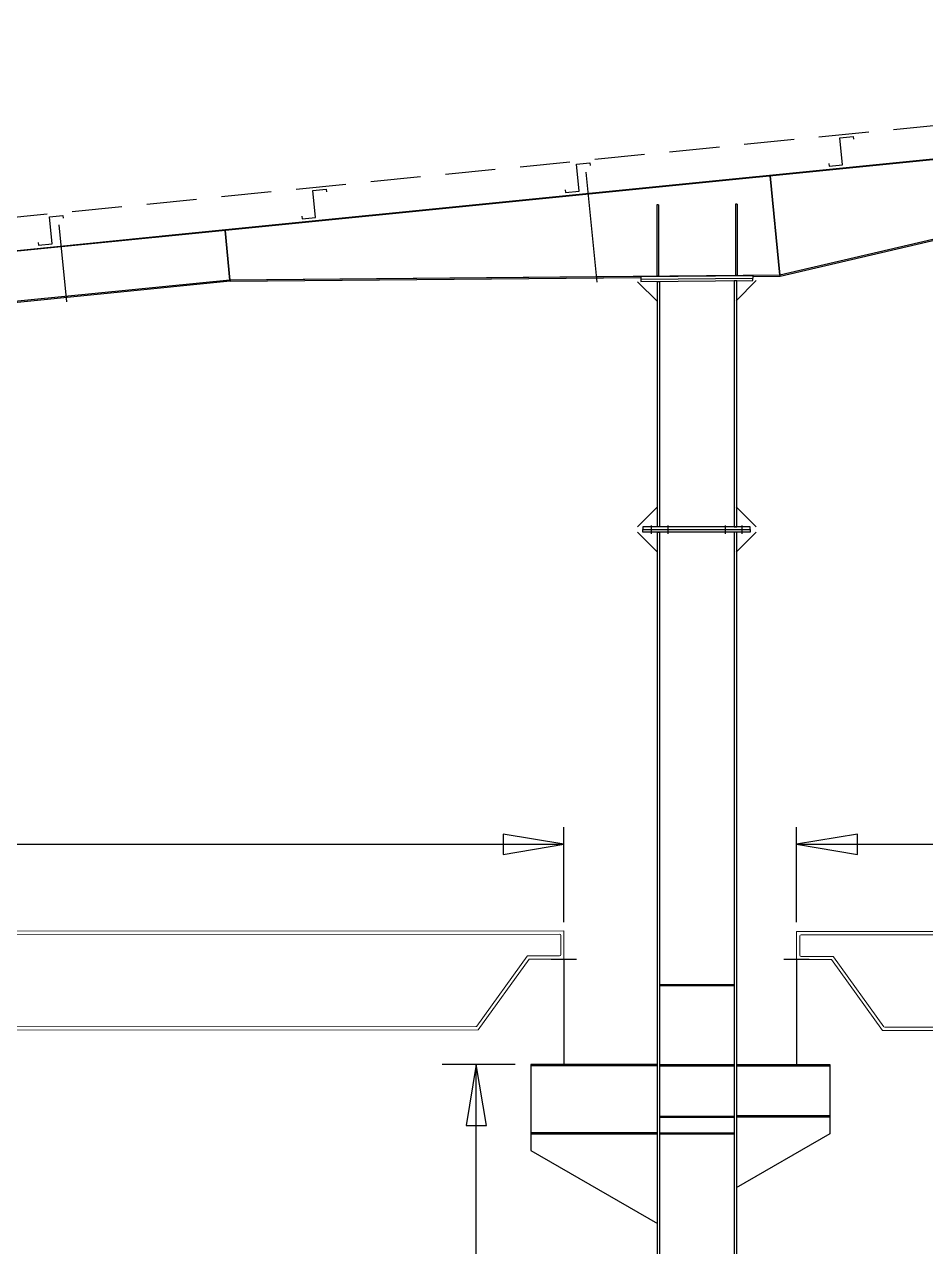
# Model space of a CAD drawing. Header units: millimetres. Extents: x 68421 to 1479662, y -51504 to 144751.
# Drawn here: x 1163321 to 1168744, y 66169 to 73527 of the extents above; entities that cross this region are included whole.
import ezdxf

# ---------------------------------------------------------------- set-up
doc = ezdxf.new("R2010")
doc.units = ezdxf.units.MM
doc.header["$LTSCALE"] = 0.35
doc.header["$MEASUREMENT"] = 0
doc.linetypes.add('CONTIN', pattern=[0, 0, 0])
doc.linetypes.add('DASHED', pattern=[1290.855, 860.57, -430.285])
doc.layers.get('0').update_dxf_attribs({"linetype": 'CONTIN'})
for name, color, linetype in [('1', 7, 'CONTIN'), ('10', 10, 'CONTIN'), ('12', 6, 'CONTIN'), ('2', 6, 'CONTIN'), ('5', 5, 'DASHED')]:
    doc.layers.add(name, color=color, linetype=linetype)

# ---------------------------------------------------------------- blocks, each defined once
blk = doc.blocks.new('WSECTN')
for p, q in [((-76.2, 25.4), (76.2, 25.4)), ((0, 0), (0, 25.4)), ((-76.2, 0), (76.2, 0))]:
    blk.add_line(p, q)
blk = doc.blocks.new('ARROWF')
for p, q in [((0, 0), (-366.2, 61)), ((-366.2, 61), (-366.2, -61)), ((-366.2, -61), (0, 0))]:
    blk.add_line(p, q)
blk = doc.blocks.new('ZCOL')
for p, q in [((10.16, 0), (0, 0)), ((0, 0), (0, -25.4)), ((10.16, -2.54), (10.16, 0)), ((-10.16, -25.4), (-10.16, -22.86)), ((0, -25.4), (-10.16, -25.4))]:
    blk.add_line(p, q)
blk = doc.blocks.new('FGD')
at = {"lineweight": 0}
for p, q in [((1119001.2, 91678.1), (1131701.2, 91681.7)), ((1119001.2, 91678.1), (1119001.2, 91509)), ((1131701.2, 91681.7), (1131701.2, 91512.5)), ((1119021.1, 91651.6), (1119021.1, 91535.5)), ((1119027.8, 91658.2), (1131674.7, 91661.8)), ((1131681.3, 91655.1), (1131681.3, 91539.1)), ((1119027.8, 91528.9), (1119218.2, 91528.9)), ((1119223.5, 91526.1), (1119525.8, 91105.1)), ((1131478.9, 91529.7), (1131176.7, 91108.6)), ((1131674.7, 91532.4), (1131484.3, 91532.4)), ((1119001.2, 91509), (1119211.3, 91509)), ((1119211.3, 91509), (1119517.6, 91082.4)), ((1131491.1, 91512.5), (1131184.9, 91085.9)), ((1131701.2, 91512.5), (1131491.1, 91512.5)), ((1119517.6, 91082.4), (1131184.9, 91085.9)), ((1119531.2, 91102.3), (1131171.3, 91105.8))]:
    blk.add_line(p, q, dxfattribs=at)
for centre, start, end in [((1119027.8, 91651.6), 90, 180), ((1131674.7, 91655.1), 0, 90), ((1119027.8, 91535.5), 180, 270), ((1119218.2, 91522.3), 35.6722, 90), ((1131484.3, 91525.8), 90, 144.3278), ((1131674.7, 91539.1), 270, 0), ((1131171.3, 91112.5), 270, 324.3278)]:
    blk.add_arc(centre, 6.64, start, end, dxfattribs=at)

msp = doc.modelspace()

# ---------------------------------------------------------------- linework, layer by layer
at = {"layer": '1'}
for p, q in [((1164229.07769, 72261.6259), (1174851.73589, 73323.8916)), ((1174852.23389, 73318.9179), (1164229.57469, 72256.6513)), ((1170498.31009, 72883.5244), (1167808.52489, 72614.5449)), ((1166698.71529, 72637.8017), (1166765.02389, 71974.7158)), ((1170523.18509, 72634.7646), (1167868.22709, 72017.5224)), ((1170522.81009, 72634.6777), (1167868.22709, 72017.5224)), ((1167869.58549, 72011.6787), (1170524.16749, 72628.8339)), ((1167808.52489, 72614.5449), (1164528.08639, 72286.5019)), ((1167868.22709, 72017.5224), (1167808.52489, 72614.5449)), ((1167808.52489, 72614.5449), (1167868.22709, 72017.5224)), ((1167126.23589, 72441.0556), (1167126.23589, 72011.0546)), ((1167136.23589, 72441.0556), (1167126.23589, 72441.0556)), ((1167126.23589, 72441.0556), (1167126.23589, 72011.0546)), ((1167136.23589, 72441.0556), (1167126.23589, 72441.0556)), ((1167126.23589, 72441.0556), (1167126.23589, 72011.0546)), ((1167136.23589, 72441.0556), (1167126.23589, 72441.0556)), ((1167126.23589, 72441.0556), (1167126.23589, 72011.0546)), ((1167136.23589, 72441.0556), (1167126.23589, 72441.0556)), ((1167126.23589, 72441.0556), (1167126.23589, 72011.0546)), ((1167136.23589, 72441.0556), (1167126.23589, 72441.0556)), ((1167126.23589, 72441.0556), (1167126.23589, 72011.0546)), ((1167136.23589, 72441.0556), (1167126.23589, 72441.0556)), ((1167126.23589, 72441.0556), (1167126.23589, 72011.0546)), ((1167136.23589, 72441.0556), (1167126.23589, 72441.0556)), ((1167126.23589, 72441.0556), (1167126.23589, 72011.0546)), ((1167136.23589, 72441.0556), (1167126.23589, 72441.0556)), ((1167126.23589, 72441.0556), (1167126.23589, 72011.0546)), ((1167136.23589, 72441.0556), (1167126.23589, 72441.0556)), ((1167136.23589, 72441.0556), (1167136.23589, 72011.0546)), ((1167136.23589, 72441.0556), (1167136.23589, 72011.0546)), ((1167136.23589, 72441.0556), (1167136.23589, 72011.0546)), ((1167136.23589, 72441.0556), (1167136.23589, 72011.0546)), ((1167136.23589, 72441.0556), (1167136.23589, 72011.0546)), ((1167136.23589, 72441.0556), (1167136.23589, 72011.0546)), ((1167136.23589, 72441.0556), (1167136.23589, 72011.0546)), ((1167136.23589, 72441.0556), (1167136.23589, 72011.0546)), ((1167136.23589, 72441.0556), (1167136.23589, 72011.0546)), ((1167600.23389, 72445.0693), (1167600.23389, 72015.0683)), ((1167610.23389, 72445.0693), (1167600.23389, 72445.0693)), ((1167600.23389, 72445.0693), (1167600.23389, 72015.0683)), ((1167610.23389, 72445.0693), (1167600.23389, 72445.0693)), ((1167600.23389, 72445.0693), (1167600.23389, 72015.0683)), ((1167610.23389, 72445.0693), (1167600.23389, 72445.0693)), ((1167600.23389, 72445.0693), (1167600.23389, 72015.0683)), ((1167610.23389, 72445.0693), (1167600.23389, 72445.0693)), ((1167600.23389, 72445.0693), (1167600.23389, 72015.0683)), ((1167610.23389, 72445.0693), (1167600.23389, 72445.0693)), ((1167600.23389, 72445.0693), (1167600.23389, 72015.0683)), ((1167610.23389, 72445.0693), (1167600.23389, 72445.0693)), ((1167600.23389, 72445.0693), (1167600.23389, 72015.0683)), ((1167610.23389, 72445.0693), (1167600.23389, 72445.0693)), ((1167600.23389, 72445.0693), (1167600.23389, 72015.0683)), ((1167610.23389, 72445.0693), (1167600.23389, 72445.0693)), ((1167600.23389, 72445.0693), (1167600.23389, 72015.0683)), ((1167610.23389, 72445.0693), (1167600.23389, 72445.0693)), ((1167610.23389, 72445.0693), (1167610.23389, 72015.0683)), ((1167610.23389, 72445.0693), (1167610.23389, 72015.0683)), ((1167610.23389, 72445.0693), (1167610.23389, 72015.0683)), ((1167610.23389, 72445.0693), (1167610.23389, 72015.0683)), ((1167610.23389, 72445.0693), (1167610.23389, 72015.0683)), ((1167610.23389, 72445.0693), (1167610.23389, 72015.0683)), ((1167610.23389, 72445.0693), (1167610.23389, 72015.0683)), ((1167610.23389, 72445.0693), (1167610.23389, 72015.0683)), ((1167610.23389, 72445.0693), (1167610.23389, 72015.0683)), ((1161534.51709, 71992.1689), (1164229.07769, 72261.6259)), ((1164528.08639, 72286.5019), (1161535.01416, 71987.1953)), ((1164229.57469, 72256.6513), (1161535.01416, 71987.1953)), ((1163527.03369, 72320.6328), (1163573.46929, 71856.2793)), ((1164229.57469, 72256.6513), (1164229.07769, 72261.6259)), ((1164229.57469, 72256.6513), (1164229.07769, 72261.6259)), ((1164557.93699, 71987.9902), (1164528.08639, 72286.5019)), ((1164528.08639, 72286.5019), (1164557.93699, 71987.9902)), ((1164557.93699, 71987.9902), (1161564.86573, 71688.6836)), ((1164557.71139, 71987.9677), (1161564.86573, 71688.6836)), ((1161565.36182, 71683.708), (1164558.20949, 71982.9931)), ((1164557.71139, 71987.9677), (1164558.20949, 71982.9931)), ((1167868.22709, 72017.5224), (1164557.93699, 71987.9902)), ((1164557.93699, 71987.9902), (1164557.93699, 71987.9902)), ((1167030.95359, 72010.0537), (1164558.20949, 71987.9931)), ((1164558.20949, 71987.9931), (1164558.26219, 71981.9931)), ((1164558.26219, 71981.9931), (1167031.00829, 72004.0527)), ((1167131.23589, 71858.9453), (1167011.23589, 71977.8759)), ((1167011.23589, 71977.8759), (1167011.23589, 71977.8759)), ((1167131.23589, 71858.9453), (1167011.23589, 71977.8759)), ((1167011.23589, 71977.8759), (1167011.23589, 71977.8759)), ((1167131.23589, 71858.9453), (1167011.23589, 71977.8759)), ((1167011.23589, 71977.8759), (1167011.23589, 71977.8759)), ((1167131.23589, 71858.9453), (1167011.23589, 71977.8759)), ((1167011.23589, 71977.8759), (1167011.23589, 71977.8759)), ((1167131.23589, 71858.9453), (1167011.23589, 71977.8759)), ((1167011.23589, 71977.8759), (1167011.23589, 71977.8759)), ((1167131.23589, 71858.9453), (1167011.23589, 71977.8759)), ((1167011.23589, 71977.8759), (1167011.23589, 71977.8759)), ((1167131.23589, 71858.9453), (1167011.23589, 71977.8759)), ((1167011.23589, 71977.8759), (1167011.23589, 71977.8759)), ((1167131.23589, 71858.9453), (1167011.23589, 71977.8759)), ((1167011.23589, 71977.8759), (1167011.23589, 71977.8759)), ((1167131.23589, 71858.9453), (1167011.23589, 71977.8759)), ((1167011.23589, 71977.8759), (1167011.23589, 71977.8759)), ((1167030.95359, 72010.0537), (1167704.94389, 72016.0664)), ((1167030.95359, 72010.0537), (1167031.00829, 72004.0527)), ((1167030.95359, 72010.0537), (1167031.09819, 71994.0546)), ((1167031.09819, 71994.0546), (1167705.08639, 72000.0673)), ((1167031.09819, 71994.0537), (1167031.24069, 71978.0546)), ((1167031.24069, 71978.0546), (1167705.22899, 71984.0664)), ((1167136.23589, 72011.0546), (1167126.23589, 72011.0546)), ((1167136.23589, 72011.0546), (1167126.23589, 72011.0546)), ((1167136.23589, 72011.0546), (1167126.23589, 72011.0546)), ((1167136.23589, 72011.0546), (1167126.23589, 72011.0546)), ((1167136.23589, 72011.0546), (1167126.23589, 72011.0546)), ((1167136.23589, 72011.0546), (1167126.23589, 72011.0546)), ((1167136.23589, 72011.0546), (1167126.23589, 72011.0546)), ((1167136.23589, 72011.0546), (1167126.23589, 72011.0546)), ((1167136.23589, 72011.0546), (1167126.23589, 72011.0546)), ((1167131.23589, 70501.7402), (1167131.23589, 71978.9472)), ((1167131.23589, 71978.9472), (1167143.23389, 71978.9472)), ((1167143.23389, 71978.9472), (1167143.23389, 70501.7402)), ((1167593.23589, 71983.0683), (1167593.23589, 70501.7402)), ((1167609.23589, 71983.0683), (1167593.23589, 71983.0683)), ((1167610.23389, 72015.0683), (1167600.23389, 72015.0683)), ((1167610.23389, 72015.0683), (1167600.23389, 72015.0683)), ((1167610.23389, 72015.0683), (1167600.23389, 72015.0683)), ((1167610.23389, 72015.0683), (1167600.23389, 72015.0683)), ((1167610.23389, 72015.0683), (1167600.23389, 72015.0683)), ((1167610.23389, 72015.0683), (1167600.23389, 72015.0683)), ((1167610.23389, 72015.0683), (1167600.23389, 72015.0683)), ((1167610.23389, 72015.0683), (1167600.23389, 72015.0683)), ((1167610.23389, 72015.0683), (1167600.23389, 72015.0683)), ((1167605.23389, 71863.1757), (1167725.23389, 71984.247)), ((1167605.23389, 71863.1757), (1167725.23389, 71984.247)), ((1167605.23389, 71863.1757), (1167725.23389, 71984.247)), ((1167605.23389, 71863.1757), (1167725.23389, 71984.247)), ((1167605.23389, 71863.1757), (1167725.23389, 71984.247)), ((1167605.23389, 71863.1757), (1167725.23389, 71984.247)), ((1167605.23389, 71863.1757), (1167725.23389, 71984.247)), ((1167605.23389, 71863.1757), (1167725.23389, 71984.247)), ((1167605.23389, 71863.1757), (1167725.23389, 71984.247)), ((1167609.23589, 70501.7402), (1167609.23589, 71983.0683)), ((1167868.22709, 72017.5224), (1167704.94389, 72016.0664)), ((1167704.94389, 72016.0664), (1167704.99849, 72010.0664)), ((1167704.94389, 72016.0664), (1167705.08639, 72000.0673)), ((1167704.99849, 72010.0664), (1167868.28179, 72011.5234)), ((1167705.22899, 71984.0664), (1167705.08639, 72000.0654)), ((1167725.23389, 71984.247), (1167725.23389, 71984.2461)), ((1167725.23389, 71984.247), (1167725.23389, 71984.2461)), ((1167725.23389, 71984.247), (1167725.23389, 71984.2461)), ((1167725.23389, 71984.247), (1167725.23389, 71984.2461)), ((1167725.23389, 71984.247), (1167725.23389, 71984.2461)), ((1167725.23389, 71984.247), (1167725.23389, 71984.2461)), ((1167725.23389, 71984.247), (1167725.23389, 71984.2461)), ((1167725.23389, 71984.247), (1167725.23389, 71984.2461)), ((1167725.23389, 71984.247), (1167725.23389, 71984.2461)), ((1167868.22709, 72017.5224), (1167868.22709, 72017.5224)), ((1167868.22709, 72017.5224), (1167869.58549, 72011.6787)), ((1167868.22709, 72017.5224), (1167868.28179, 72011.5234)), ((1167131.23589, 70621.7402), (1167011.23589, 70501.7402)), ((1167131.23589, 70621.7402), (1167011.23589, 70501.7402)), ((1167131.23589, 70621.7402), (1167011.23589, 70501.7402)), ((1167131.23589, 70621.7402), (1167011.23589, 70501.7402)), ((1167131.23589, 70621.7402), (1167011.23589, 70501.7402)), ((1167131.23589, 70621.7402), (1167011.23589, 70501.7402)), ((1167131.23589, 70621.7402), (1167011.23589, 70501.7402)), ((1167131.23589, 70621.7402), (1167011.23589, 70501.7402)), ((1167131.23589, 70621.7402), (1167011.23589, 70501.7402)), ((1167605.23389, 70621.7402), (1167725.23389, 70501.7402)), ((1167605.23389, 70621.7402), (1167725.23389, 70501.7402)), ((1167605.23389, 70621.7402), (1167725.23389, 70501.7402)), ((1167605.23389, 70621.7402), (1167725.23389, 70501.7402)), ((1167605.23389, 70621.7402), (1167725.23389, 70501.7402)), ((1167605.23389, 70621.7402), (1167725.23389, 70501.7402)), ((1167605.23389, 70621.7402), (1167725.23389, 70501.7402)), ((1167605.23389, 70621.7402), (1167725.23389, 70501.7402)), ((1167605.23389, 70621.7402), (1167725.23389, 70501.7402)), ((1167011.23589, 70501.7402), (1167011.23589, 70501.7402)), ((1167011.23589, 70501.7402), (1167011.23589, 70501.7402)), ((1167011.23589, 70501.7402), (1167011.23589, 70501.7402)), ((1167011.23589, 70501.7402), (1167011.23589, 70501.7402)), ((1167011.23589, 70501.7402), (1167011.23589, 70501.7402)), ((1167011.23589, 70501.7402), (1167011.23589, 70501.7402)), ((1167011.23589, 70501.7402), (1167011.23589, 70501.7402)), ((1167011.23589, 70501.7402), (1167011.23589, 70501.7402)), ((1167011.23589, 70501.7402), (1167011.23589, 70501.7402)), ((1167689.23189, 70501.7402), (1167043.23589, 70501.7402)), ((1167043.23589, 70501.7402), (1167043.23589, 70485.7392)), ((1167043.23589, 70485.7392), (1167689.23189, 70485.7392)), ((1167043.23589, 70469.7402), (1167043.23589, 70485.7392)), ((1167043.23589, 70485.7392), (1167689.23189, 70485.7392)), ((1167093.23589, 70511.1406), (1167093.23589, 70460.3408)), ((1167093.23589, 70511.1406), (1167093.23589, 70460.3408)), ((1167143.23389, 70501.7402), (1167131.23589, 70501.7402)), ((1167193.23589, 70511.1406), (1167193.23589, 70460.3408)), ((1167193.23589, 70511.1406), (1167193.23589, 70460.3408)), ((1167539.23189, 70511.1406), (1167539.23189, 70460.3408)), ((1167539.23189, 70511.1406), (1167539.23189, 70460.3408)), ((1167593.23589, 70501.7402), (1167609.23589, 70501.7402)), ((1167639.23189, 70511.1406), (1167639.23189, 70460.3408)), ((1167639.23189, 70511.1406), (1167639.23189, 70460.3408)), ((1167689.23189, 70485.7392), (1167689.23189, 70501.7402)), ((1167689.23189, 70485.7392), (1167689.23189, 70469.7402)), ((1167725.23389, 70501.7402), (1167725.23389, 70501.7402)), ((1167725.23389, 70501.7402), (1167725.23389, 70501.7402)), ((1167725.23389, 70501.7402), (1167725.23389, 70501.7402)), ((1167725.23389, 70501.7402), (1167725.23389, 70501.7402)), ((1167725.23389, 70501.7402), (1167725.23389, 70501.7402)), ((1167725.23389, 70501.7402), (1167725.23389, 70501.7402)), ((1167725.23389, 70501.7402), (1167725.23389, 70501.7402)), ((1167725.23389, 70501.7402), (1167725.23389, 70501.7402)), ((1167725.23389, 70501.7402), (1167725.23389, 70501.7402)), ((1167131.23589, 70349.7412), (1167011.23589, 70469.7402)), ((1167011.23589, 70469.7402), (1167011.23589, 70469.7402)), ((1167131.23589, 70349.7412), (1167011.23589, 70469.7402)), ((1167011.23589, 70469.7402), (1167011.23589, 70469.7402)), ((1167131.23589, 70349.7412), (1167011.23589, 70469.7402)), ((1167011.23589, 70469.7402), (1167011.23589, 70469.7402)), ((1167131.23589, 70349.7412), (1167011.23589, 70469.7402)), ((1167011.23589, 70469.7402), (1167011.23589, 70469.7402)), ((1167131.23589, 70349.7412), (1167011.23589, 70469.7402)), ((1167011.23589, 70469.7402), (1167011.23589, 70469.7402)), ((1167131.23589, 70349.7412), (1167011.23589, 70469.7402)), ((1167011.23589, 70469.7402), (1167011.23589, 70469.7402)), ((1167131.23589, 70349.7412), (1167011.23589, 70469.7402)), ((1167011.23589, 70469.7402), (1167011.23589, 70469.7402)), ((1167131.23589, 70349.7412), (1167011.23589, 70469.7402)), ((1167011.23589, 70469.7402), (1167011.23589, 70469.7402)), ((1167131.23589, 70349.7412), (1167011.23589, 70469.7402)), ((1167011.23589, 70469.7402), (1167011.23589, 70469.7402)), ((1167689.23189, 70469.7402), (1167043.23589, 70469.7402)), ((1167131.23589, 59796.54), (1167131.23589, 70469.7402)), ((1167131.23589, 70469.7402), (1167143.23389, 70469.7402)), ((1167143.23389, 70469.7402), (1167143.23389, 59796.54)), ((1167593.23589, 70469.7402), (1167593.23589, 59796.54)), ((1167609.23589, 70469.7402), (1167593.23589, 70469.7402)), ((1167605.23389, 70349.7412), (1167725.23389, 70469.7402)), ((1167605.23389, 70349.7412), (1167725.23389, 70469.7402)), ((1167605.23389, 70349.7412), (1167725.23389, 70469.7402)), ((1167605.23389, 70349.7412), (1167725.23389, 70469.7402)), ((1167605.23389, 70349.7412), (1167725.23389, 70469.7402)), ((1167605.23389, 70349.7412), (1167725.23389, 70469.7402)), ((1167605.23389, 70349.7412), (1167725.23389, 70469.7402)), ((1167605.23389, 70349.7412), (1167725.23389, 70469.7402)), ((1167605.23389, 70349.7412), (1167725.23389, 70469.7402)), ((1167609.23589, 59796.54), (1167609.23589, 70469.7402)), ((1167725.23389, 70469.7402), (1167725.23389, 70469.7402)), ((1167725.23389, 70469.7402), (1167725.23389, 70469.7402)), ((1167725.23389, 70469.7402), (1167725.23389, 70469.7402)), ((1167725.23389, 70469.7402), (1167725.23389, 70469.7402)), ((1167725.23389, 70469.7402), (1167725.23389, 70469.7402)), ((1167725.23389, 70469.7402), (1167725.23389, 70469.7402)), ((1167725.23389, 70469.7402), (1167725.23389, 70469.7402)), ((1167725.23389, 70469.7402), (1167725.23389, 70469.7402)), ((1167725.23389, 70469.7402), (1167725.23389, 70469.7402)), ((1167143.23389, 67746.54), (1167593.23589, 67746.54)), ((1167143.23389, 67746.54), (1167143.23389, 67740.54)), ((1167143.23389, 67746.54), (1167593.23589, 67746.54)), ((1167143.23389, 67746.54), (1167143.23389, 67740.54)), ((1167143.23389, 67746.54), (1167593.23589, 67746.54)), ((1167143.23389, 67746.54), (1167143.23389, 67740.54)), ((1167143.23389, 67746.54), (1167593.23589, 67746.54)), ((1167143.23389, 67746.54), (1167143.23389, 67740.54)), ((1167143.23389, 67746.54), (1167593.23589, 67746.54)), ((1167143.23389, 67746.54), (1167143.23389, 67740.54)), ((1167143.23389, 67746.54), (1167593.23589, 67746.54)), ((1167143.23389, 67746.54), (1167143.23389, 67740.54)), ((1167143.23389, 67746.54), (1167593.23589, 67746.54)), ((1167143.23389, 67746.54), (1167143.23389, 67740.54)), ((1167143.23389, 67746.54), (1167593.23589, 67746.54)), ((1167143.23389, 67746.54), (1167143.23389, 67740.54)), ((1167143.23389, 67746.54), (1167593.23589, 67746.54)), ((1167143.23389, 67746.54), (1167143.23389, 67740.54)), ((1167143.23389, 67746.54), (1167593.23589, 67746.54)), ((1167143.23389, 67746.54), (1167143.23389, 67740.54)), ((1167143.23389, 67746.54), (1167593.23589, 67746.54)), ((1167143.23389, 67746.54), (1167143.23389, 67740.54)), ((1167143.23389, 67746.54), (1167593.23589, 67746.54)), ((1167143.23389, 67746.54), (1167143.23389, 67740.54)), ((1167143.23389, 67746.54), (1167593.23589, 67746.54)), ((1167143.23389, 67746.54), (1167143.23389, 67740.54)), ((1167143.23389, 67746.54), (1167593.23589, 67746.54)), ((1167143.23389, 67746.54), (1167143.23389, 67740.54)), ((1167143.23389, 67746.54), (1167593.23589, 67746.54)), ((1167143.23389, 67746.54), (1167143.23389, 67740.54)), ((1167143.23389, 67746.54), (1167593.23589, 67746.54)), ((1167143.23389, 67746.54), (1167143.23389, 67740.54)), ((1167143.23389, 67746.54), (1167593.23589, 67746.54)), ((1167143.23389, 67746.54), (1167143.23389, 67740.54)), ((1167143.23389, 67746.54), (1167593.23589, 67746.54)), ((1167143.23389, 67746.54), (1167143.23389, 67740.54)), ((1167143.23389, 67740.54), (1167593.23589, 67740.54)), ((1167143.23389, 67740.54), (1167593.23589, 67740.54)), ((1167143.23389, 67740.54), (1167593.23589, 67740.54)), ((1167143.23389, 67740.54), (1167593.23589, 67740.54)), ((1167143.23389, 67740.54), (1167593.23589, 67740.54)), ((1167143.23389, 67740.54), (1167593.23589, 67740.54)), ((1167143.23389, 67740.54), (1167593.23589, 67740.54)), ((1167143.23389, 67740.54), (1167593.23589, 67740.54)), ((1167143.23389, 67740.54), (1167593.23589, 67740.54)), ((1167143.23389, 67740.54), (1167593.23589, 67740.54)), ((1167143.23389, 67740.54), (1167593.23589, 67740.54)), ((1167143.23389, 67740.54), (1167593.23589, 67740.54)), ((1167143.23389, 67740.54), (1167593.23589, 67740.54)), ((1167143.23389, 67740.54), (1167593.23589, 67740.54)), ((1167143.23389, 67740.54), (1167593.23589, 67740.54)), ((1167143.23389, 67740.54), (1167593.23589, 67740.54)), ((1167143.23389, 67740.54), (1167593.23589, 67740.54)), ((1167143.23389, 67740.54), (1167593.23589, 67740.54)), ((1167593.23589, 67746.54), (1167593.23589, 67740.54)), ((1167593.23589, 67746.54), (1167593.23589, 67740.54)), ((1167593.23589, 67746.54), (1167593.23589, 67740.54)), ((1167593.23589, 67746.54), (1167593.23589, 67740.54)), ((1167593.23589, 67746.54), (1167593.23589, 67740.54)), ((1167593.23589, 67746.54), (1167593.23589, 67740.54)), ((1167593.23589, 67746.54), (1167593.23589, 67740.54)), ((1167593.23589, 67746.54), (1167593.23589, 67740.54)), ((1167593.23589, 67746.54), (1167593.23589, 67740.54)), ((1167593.23589, 67746.54), (1167593.23589, 67740.54)), ((1167593.23589, 67746.54), (1167593.23589, 67740.54)), ((1167593.23589, 67746.54), (1167593.23589, 67740.54)), ((1167593.23589, 67746.54), (1167593.23589, 67740.54)), ((1167593.23589, 67746.54), (1167593.23589, 67740.54)), ((1167593.23589, 67746.54), (1167593.23589, 67740.54)), ((1167593.23589, 67746.54), (1167593.23589, 67740.54)), ((1167593.23589, 67746.54), (1167593.23589, 67740.54)), ((1167593.23589, 67746.54), (1167593.23589, 67740.54)), ((1167131.23589, 67264.54), (1166368.23589, 67264.54)), ((1166368.23589, 67264.54), (1166368.23589, 66848.54)), ((1167131.23589, 67264.54), (1166368.23589, 67264.54)), ((1166368.23589, 67264.54), (1166368.23589, 66848.54)), ((1167131.23589, 67264.54), (1166368.23589, 67264.54)), ((1166368.23589, 67264.54), (1166368.23589, 66848.54)), ((1167131.23589, 67264.54), (1166368.23589, 67264.54)), ((1166368.23589, 67264.54), (1166368.23589, 66848.54)), ((1167131.23589, 67264.54), (1166368.23589, 67264.54)), ((1166368.23589, 67264.54), (1166368.23589, 66848.54)), ((1167131.23589, 67264.54), (1166368.23589, 67264.54)), ((1166368.23589, 67264.54), (1166368.23589, 66848.54)), ((1167131.23589, 67264.54), (1166368.23589, 67264.54)), ((1166368.23589, 67264.54), (1166368.23589, 66848.54)), ((1167131.23589, 67264.54), (1166368.23589, 67264.54)), ((1166368.23589, 67264.54), (1166368.23589, 66848.54)), ((1167131.23589, 67264.54), (1166368.23589, 67264.54)), ((1166368.23589, 67264.54), (1166368.23589, 66848.54)), ((1167131.23589, 67256.54), (1166368.23589, 67256.54)), ((1167131.23589, 67256.54), (1166368.23589, 67256.54)), ((1167131.23589, 67256.54), (1166368.23589, 67256.54)), ((1167131.23589, 67256.54), (1166368.23589, 67256.54)), ((1167131.23589, 67256.54), (1166368.23589, 67256.54)), ((1167131.23589, 67256.54), (1166368.23589, 67256.54)), ((1167131.23589, 67256.54), (1166368.23589, 67256.54)), ((1167131.23589, 67256.54), (1166368.23589, 67256.54)), ((1167131.23589, 67256.54), (1166368.23589, 67256.54)), ((1167143.23389, 67264.54), (1167593.23589, 67264.54)), ((1167143.23389, 67264.54), (1167143.23389, 67258.54)), ((1167143.23389, 67264.54), (1167593.23589, 67264.54)), ((1167143.23389, 67264.54), (1167143.23389, 67256.54)), ((1167143.23389, 67264.54), (1167593.23589, 67264.54)), ((1167143.23389, 67264.54), (1167143.23389, 67258.54)), ((1167143.23389, 67264.54), (1167593.23589, 67264.54)), ((1167143.23389, 67264.54), (1167143.23389, 67256.54)), ((1167143.23389, 67264.54), (1167593.23589, 67264.54)), ((1167143.23389, 67264.54), (1167143.23389, 67258.54)), ((1167143.23389, 67264.54), (1167593.23589, 67264.54)), ((1167143.23389, 67264.54), (1167143.23389, 67256.54)), ((1167143.23389, 67264.54), (1167593.23589, 67264.54)), ((1167143.23389, 67264.54), (1167143.23389, 67258.54)), ((1167143.23389, 67264.54), (1167593.23589, 67264.54)), ((1167143.23389, 67264.54), (1167143.23389, 67256.54)), ((1167143.23389, 67264.54), (1167593.23589, 67264.54)), ((1167143.23389, 67264.54), (1167143.23389, 67258.54)), ((1167143.23389, 67264.54), (1167593.23589, 67264.54)), ((1167143.23389, 67264.54), (1167143.23389, 67256.54)), ((1167143.23389, 67264.54), (1167593.23589, 67264.54)), ((1167143.23389, 67264.54), (1167143.23389, 67258.54)), ((1167143.23389, 67264.54), (1167593.23589, 67264.54)), ((1167143.23389, 67264.54), (1167143.23389, 67256.54)), ((1167143.23389, 67264.54), (1167593.23589, 67264.54)), ((1167143.23389, 67264.54), (1167143.23389, 67258.54)), ((1167143.23389, 67264.54), (1167593.23589, 67264.54)), ((1167143.23389, 67264.54), (1167143.23389, 67256.54)), ((1167143.23389, 67264.54), (1167593.23589, 67264.54)), ((1167143.23389, 67264.54), (1167143.23389, 67258.54)), ((1167143.23389, 67264.54), (1167593.23589, 67264.54)), ((1167143.23389, 67264.54), (1167143.23389, 67256.54)), ((1167143.23389, 67264.54), (1167593.23589, 67264.54)), ((1167143.23389, 67264.54), (1167143.23389, 67258.54)), ((1167143.23389, 67264.54), (1167593.23589, 67264.54)), ((1167143.23389, 67264.54), (1167143.23389, 67256.54)), ((1167143.23389, 67258.54), (1167593.23589, 67258.54)), ((1167143.23389, 67258.54), (1167593.23589, 67258.54)), ((1167143.23389, 67258.54), (1167593.23589, 67258.54)), ((1167143.23389, 67258.54), (1167593.23589, 67258.54)), ((1167143.23389, 67258.54), (1167593.23589, 67258.54)), ((1167143.23389, 67258.54), (1167593.23589, 67258.54)), ((1167143.23389, 67258.54), (1167593.23589, 67258.54)), ((1167143.23389, 67258.54), (1167593.23589, 67258.54)), ((1167143.23389, 67258.54), (1167593.23589, 67258.54)), ((1167143.23389, 67256.54), (1167593.23589, 67256.54)), ((1167143.23389, 67256.54), (1167593.23589, 67256.54)), ((1167143.23389, 67256.54), (1167593.23589, 67256.54)), ((1167143.23389, 67256.54), (1167593.23589, 67256.54)), ((1167143.23389, 67256.54), (1167593.23589, 67256.54)), ((1167143.23389, 67256.54), (1167593.23589, 67256.54)), ((1167143.23389, 67256.54), (1167593.23589, 67256.54)), ((1167143.23389, 67256.54), (1167593.23589, 67256.54)), ((1167143.23389, 67256.54), (1167593.23589, 67256.54)), ((1167593.23589, 67264.54), (1167593.23589, 67258.54)), ((1167593.23589, 67264.54), (1167593.23589, 67256.54)), ((1167593.23589, 67264.54), (1167593.23589, 67258.54)), ((1167593.23589, 67264.54), (1167593.23589, 67256.54)), ((1167593.23589, 67264.54), (1167593.23589, 67258.54)), ((1167593.23589, 67264.54), (1167593.23589, 67256.54)), ((1167593.23589, 67264.54), (1167593.23589, 67258.54)), ((1167593.23589, 67264.54), (1167593.23589, 67256.54)), ((1167593.23589, 67264.54), (1167593.23589, 67258.54)), ((1167593.23589, 67264.54), (1167593.23589, 67256.54)), ((1167593.23589, 67264.54), (1167593.23589, 67258.54)), ((1167593.23589, 67264.54), (1167593.23589, 67256.54)), ((1167593.23589, 67264.54), (1167593.23589, 67258.54)), ((1167593.23589, 67264.54), (1167593.23589, 67256.54)), ((1167593.23589, 67264.54), (1167593.23589, 67258.54)), ((1167593.23589, 67264.54), (1167593.23589, 67256.54)), ((1167593.23589, 67264.54), (1167593.23589, 67258.54)), ((1167593.23589, 67264.54), (1167593.23589, 67256.54)), ((1167605.23389, 67264.54), (1168168.23389, 67264.54)), ((1167605.23389, 67264.54), (1168168.23389, 67264.54)), ((1167605.23389, 67264.54), (1168168.23389, 67264.54)), ((1167605.23389, 67264.54), (1168168.23389, 67264.54)), ((1167605.23389, 67264.54), (1168168.23389, 67264.54)), ((1167605.23389, 67264.54), (1168168.23389, 67264.54)), ((1167605.23389, 67264.54), (1168168.23389, 67264.54)), ((1167605.23389, 67264.54), (1168168.23389, 67264.54)), ((1167605.23389, 67264.54), (1168168.23389, 67264.54)), ((1167605.23389, 67256.54), (1168168.23389, 67256.54)), ((1167605.23389, 67256.54), (1168168.23389, 67256.54)), ((1167605.23389, 67256.54), (1168168.23389, 67256.54)), ((1167605.23389, 67256.54), (1168168.23389, 67256.54)), ((1167605.23389, 67256.54), (1168168.23389, 67256.54)), ((1167605.23389, 67256.54), (1168168.23389, 67256.54)), ((1167605.23389, 67256.54), (1168168.23389, 67256.54)), ((1167605.23389, 67256.54), (1168168.23389, 67256.54)), ((1167605.23389, 67256.54), (1168168.23389, 67256.54)), ((1168168.23389, 67264.54), (1168168.23389, 66948.54)), ((1168168.23389, 67264.54), (1168168.23389, 66948.54)), ((1168168.23389, 67264.54), (1168168.23389, 66948.54)), ((1168168.23389, 67264.54), (1168168.23389, 66948.54)), ((1168168.23389, 67264.54), (1168168.23389, 66948.54)), ((1168168.23389, 67264.54), (1168168.23389, 66948.54)), ((1168168.23389, 67264.54), (1168168.23389, 66948.54)), ((1168168.23389, 67264.54), (1168168.23389, 66948.54)), ((1168168.23389, 67264.54), (1168168.23389, 66948.54)), ((1167143.23389, 66954.53951), (1167593.23589, 66954.53951)), ((1167143.23389, 66954.53951), (1167143.23389, 66948.54)), ((1167143.23389, 66954.53951), (1167593.23589, 66954.53951)), ((1167143.23389, 66954.53951), (1167143.23389, 66948.54)), ((1167143.23389, 66954.53951), (1167593.23589, 66954.53951)), ((1167143.23389, 66954.53951), (1167143.23389, 66948.54)), ((1167143.23389, 66954.53951), (1167593.23589, 66954.53951)), ((1167143.23389, 66954.53951), (1167143.23389, 66948.54)), ((1167143.23389, 66954.53951), (1167593.23589, 66954.53951)), ((1167143.23389, 66954.53951), (1167143.23389, 66948.54)), ((1167143.23389, 66954.53951), (1167593.23589, 66954.53951)), ((1167143.23389, 66954.53951), (1167143.23389, 66948.54)), ((1167143.23389, 66954.53951), (1167593.23589, 66954.53951)), ((1167143.23389, 66954.53951), (1167143.23389, 66948.54)), ((1167143.23389, 66954.53951), (1167593.23589, 66954.53951)), ((1167143.23389, 66954.53951), (1167143.23389, 66948.54)), ((1167143.23389, 66954.53951), (1167593.23589, 66954.53951)), ((1167143.23389, 66954.53951), (1167143.23389, 66948.54)), ((1167593.23589, 66954.53951), (1167593.23589, 66948.54)), ((1167593.23589, 66954.53951), (1167593.23589, 66948.54)), ((1167593.23589, 66954.53951), (1167593.23589, 66948.54)), ((1167593.23589, 66954.53951), (1167593.23589, 66948.54)), ((1167593.23589, 66954.53951), (1167593.23589, 66948.54)), ((1167593.23589, 66954.53951), (1167593.23589, 66948.54)), ((1167593.23589, 66954.53951), (1167593.23589, 66948.54)), ((1167593.23589, 66954.53951), (1167593.23589, 66948.54)), ((1167593.23589, 66954.53951), (1167593.23589, 66948.54)), ((1168168.23389, 66956.53951), (1167605.23389, 66956.53951)), ((1168168.23389, 66956.53951), (1167605.23389, 66956.53951)), ((1168168.23389, 66956.53951), (1167605.23389, 66956.53951)), ((1168168.23389, 66956.53951), (1167605.23389, 66956.53951)), ((1168168.23389, 66956.53951), (1167605.23389, 66956.53951)), ((1168168.23389, 66956.53951), (1167605.23389, 66956.53951)), ((1168168.23389, 66956.53951), (1167605.23389, 66956.53951)), ((1168168.23389, 66956.53951), (1167605.23389, 66956.53951)), ((1168168.23389, 66956.53951), (1167605.23389, 66956.53951)), ((1167143.23389, 66948.54), (1167593.23589, 66948.54)), ((1167143.23389, 66948.54), (1167593.23589, 66948.54)), ((1167143.23389, 66948.54), (1167593.23589, 66948.54)), ((1167143.23389, 66948.54), (1167593.23589, 66948.54)), ((1167143.23389, 66948.54), (1167593.23589, 66948.54)), ((1167143.23389, 66948.54), (1167593.23589, 66948.54)), ((1167143.23389, 66948.54), (1167593.23589, 66948.54)), ((1167143.23389, 66948.54), (1167593.23589, 66948.54)), ((1167143.23389, 66948.54), (1167593.23589, 66948.54)), ((1168168.23389, 66948.54), (1167605.23389, 66948.54)), ((1168168.23389, 66948.54), (1167605.23389, 66948.54)), ((1168168.23389, 66948.54), (1167605.23389, 66948.54)), ((1168168.23389, 66948.54), (1167605.23389, 66948.54)), ((1168168.23389, 66948.54), (1167605.23389, 66948.54)), ((1168168.23389, 66948.54), (1167605.23389, 66948.54)), ((1168168.23389, 66948.54), (1167605.23389, 66948.54)), ((1168168.23389, 66948.54), (1167605.23389, 66948.54)), ((1168168.23389, 66948.54), (1167605.23389, 66948.54)), ((1168168.23389, 66948.54), (1168168.23389, 66848.54)), ((1166368.23589, 66856.53951), (1167131.23589, 66856.53951)), ((1166368.23589, 66856.53951), (1167131.23589, 66856.53951)), ((1166368.23589, 66856.53951), (1167131.23589, 66856.53951)), ((1166368.23589, 66856.53951), (1167131.23589, 66856.53951)), ((1166368.23589, 66856.53951), (1167131.23589, 66856.53951)), ((1166368.23589, 66856.53951), (1167131.23589, 66856.53951)), ((1166368.23589, 66856.53951), (1167131.23589, 66856.53951)), ((1166368.23589, 66856.53951), (1167131.23589, 66856.53951)), ((1166368.23589, 66856.53951), (1167131.23589, 66856.53951)), ((1166368.23589, 66848.54), (1167131.23589, 66848.54)), ((1166368.23589, 66848.54), (1166368.23589, 66748.54)), ((1166368.23589, 66848.54), (1167131.23589, 66848.54)), ((1166368.23589, 66848.54), (1167131.23589, 66848.54)), ((1166368.23589, 66848.54), (1167131.23589, 66848.54)), ((1166368.23589, 66848.54), (1167131.23589, 66848.54)), ((1166368.23589, 66848.54), (1167131.23589, 66848.54)), ((1166368.23589, 66848.54), (1167131.23589, 66848.54)), ((1166368.23589, 66848.54), (1167131.23589, 66848.54)), ((1166368.23589, 66848.54), (1167131.23589, 66848.54)), ((1167143.23389, 66854.53951), (1167593.23589, 66854.53951)), ((1167143.23389, 66854.53951), (1167143.23389, 66848.54)), ((1167143.23389, 66854.53951), (1167593.23589, 66854.53951)), ((1167143.23389, 66854.53951), (1167143.23389, 66848.54)), ((1167143.23389, 66854.53951), (1167593.23589, 66854.53951)), ((1167143.23389, 66854.53951), (1167143.23389, 66848.54)), ((1167143.23389, 66854.53951), (1167593.23589, 66854.53951)), ((1167143.23389, 66854.53951), (1167143.23389, 66848.54)), ((1167143.23389, 66854.53951), (1167593.23589, 66854.53951)), ((1167143.23389, 66854.53951), (1167143.23389, 66848.54)), ((1167143.23389, 66854.53951), (1167593.23589, 66854.53951)), ((1167143.23389, 66854.53951), (1167143.23389, 66848.54)), ((1167143.23389, 66854.53951), (1167593.23589, 66854.53951)), ((1167143.23389, 66854.53951), (1167143.23389, 66848.54)), ((1167143.23389, 66854.53951), (1167593.23589, 66854.53951)), ((1167143.23389, 66854.53951), (1167143.23389, 66848.54)), ((1167143.23389, 66854.53951), (1167593.23589, 66854.53951)), ((1167143.23389, 66854.53951), (1167143.23389, 66848.54)), ((1167143.23389, 66848.54), (1167593.23589, 66848.54)), ((1167143.23389, 66848.54), (1167593.23589, 66848.54)), ((1167143.23389, 66848.54), (1167593.23589, 66848.54)), ((1167143.23389, 66848.54), (1167593.23589, 66848.54)), ((1167143.23389, 66848.54), (1167593.23589, 66848.54)), ((1167143.23389, 66848.54), (1167593.23589, 66848.54)), ((1167143.23389, 66848.54), (1167593.23589, 66848.54)), ((1167143.23389, 66848.54), (1167593.23589, 66848.54)), ((1167143.23389, 66848.54), (1167593.23589, 66848.54)), ((1167593.23589, 66854.53951), (1167593.23589, 66848.54)), ((1167593.23589, 66854.53951), (1167593.23589, 66848.54)), ((1167593.23589, 66854.53951), (1167593.23589, 66848.54)), ((1167593.23589, 66854.53951), (1167593.23589, 66848.54)), ((1167593.23589, 66854.53951), (1167593.23589, 66848.54)), ((1167593.23589, 66854.53951), (1167593.23589, 66848.54)), ((1167593.23589, 66854.53951), (1167593.23589, 66848.54)), ((1167593.23589, 66854.53951), (1167593.23589, 66848.54)), ((1167593.23589, 66854.53951), (1167593.23589, 66848.54)), ((1168168.23389, 66848.54), (1167605.23389, 66523.49166)), ((1166368.23589, 66748.54), (1167131.23589, 66308.02242))]:
    msp.add_line(p, q, dxfattribs=at)
at = {"layer": '12'}
msp.add_line((1166275.31099, 67264.54), (1165835.73979, 67264.54), dxfattribs=at)
at = {"layer": '2'}
for p, q in [((1166568.23589, 68121.87398), (1166568.23589, 68693.7441)), ((1167968.23589, 68121.87398), (1167968.23589, 68693.7441)), ((1153868.23389, 68591.3193), (1166568.23589, 68591.3193)), ((1167968.23589, 68591.3193), (1181668.23389, 68591.3193)), ((1166040.58939, 59776.54017), (1166040.58939, 67264.54))]:
    msp.add_line(p, q, dxfattribs=at)
at = {"layer": '5'}
msp.add_line((1152368.23389, 71276.54), (1174868.23389, 73526.538), dxfattribs=at)

# ---------------------------------------------------------------- block references
at = {"linetype": 'Continuous', "lineweight": 5}
for p in [(34867, -23612.45951), (48967.002, -23612.45951)]:
    msp.add_blockref('FGD', p, dxfattribs=at)
at = {"layer": '1', "yscale": 24.8937016, "zscale": 24.8937016, "rotation": 180}
for p in [(1166568.23589, 67896.54049), (1167968.23589, 67896.54049)]:
    msp.add_blockref('WSECTN', p, dxfattribs=at)
at = {"layer": '10', "xscale": -8, "yscale": -6.3740158, "zscale": -6.3740158, "rotation": 5.710590800000002}
for p in [(1168244.44479, 72682.3076), (1166658.65479, 72523.7295), (1165072.76419, 72365.1406), (1163486.97319, 72206.5615)]:
    msp.add_blockref('ZCOL', p, dxfattribs=at)
at = {"layer": '2'}
msp.add_blockref('ARROWF', (1166568.23589, 68591.3193), dxfattribs=at)
for p, rotation in [((1167968.23589, 68591.3193), 180), ((1166040.58939, 67264.54), 89.99998470000001)]:
    msp.add_blockref('ARROWF', p, dxfattribs=dict(at, rotation=rotation))

doc.saveas('drawing.dxf')
